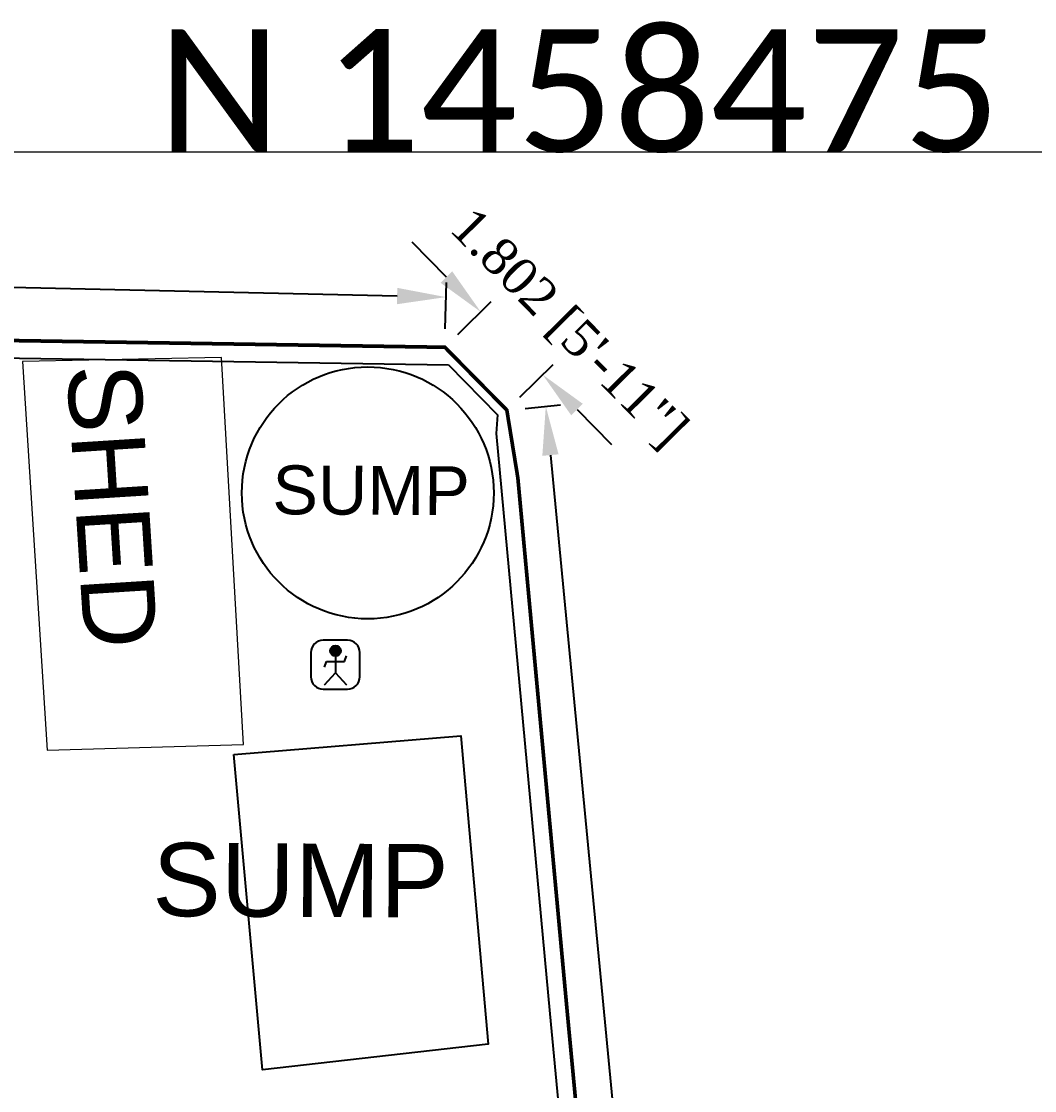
# Model space of a CAD drawing. Header units: metres. Extents: x 420822 to 421453, y 1458172 to 1458620.
# Drawn here: x 421352.53 to 421373.24, y 1458455.82 to 1458477.66 of the extents above; entities that cross this region are included whole.
import ezdxf

# ---------------------------------------------------------------- set-up
doc = ezdxf.new("R2010")
doc.units = ezdxf.units.M
doc.header["$MEASUREMENT"] = 0
doc.header["$PDMODE"] = 3
doc.header["$PDSIZE"] = 0.25
doc.linetypes.add('DOT2', pattern=[0.125, 0, -0.125])
doc.layers.get('0').update_dxf_attribs({"linetype": 'CONTINUOUS'})
doc.layers.get('Defpoints').update_dxf_attribs({"linetype": 'CONTINUOUS'})
for name, color, linetype in [('BOUNDARY', 7, 'CONTINUOUS'), ('BUILDING', 230, 'CONTINUOUS'), ('DETAIL', 7, 'CONTINUOUS'), ('DIM', 8, 'CONTINUOUS'), ('TEXT', 7, 'CONTINUOUS')]:
    doc.layers.add(name, color=color, linetype=linetype)
doc.layers.add('grid', color=5, linetype='DOT2', lineweight=20)
doc.layers.add('SHEET', color=200, linetype='CONTINUOUS', lineweight=9)
doc.styles.add('Legend', font='calibri.ttf', dxfattribs={"height": 2})
doc.styles.add('ROMANTICITALIC', font='romantic.ttf')
doc.styles.add('rs2', font='arial.ttf', dxfattribs={"height": 2})
doc.dimstyles.new('ROCKFORT', dxfattribs={"dimtxt": 0.75, "dimasz": 1, "dimexe": 0.3, "dimexo": 0.375, "dimgap": 0.1, "dimtad": 0, "dimdec": 3, "dimzin": 0, "dimdsep": 46, "dimtxsty": 'ROMANTICITALIC', "dimcen": 0.09, "dimclrd": 8, "dimclre": 8, "dimclrt": 5, "dimadec": 0, "dimazin": 0, "dimtfac": 1, "dimtdec": 3, "dimtofl": 0, "dimtmove": 1, "dimatfit": 2, "dimfxl": 1, "dimtolj": 1, "dimtzin": 0, "dimarcsym": 0})

# ---------------------------------------------------------------- blocks, each defined once
blk = doc.blocks.new('MH')
h = blk.add_hatch(color=256)
edge = h.paths.add_edge_path()
edge.add_ellipse((0.006, 0.568), major_axis=(-0.154, 0.154), ratio=1, start_angle=0, end_angle=360)
for p, q in [((0.499, 0.999), (-0.499, 0.999)), ((-0.999, 0.499), (-0.999, -0.499)), ((0.999, -0.499), (0.999, 0.499)), ((-0.445, -0.105), (-0.364, 0.127)), ((-0.364, 0.127), (0.377, 0.127)), ((0.006, 0.35), (0.006, -0.335)), ((0.377, 0.127), (0.457, 0.359)), ((-0.441, -0.823), (0.006, -0.335)), ((0.006, -0.335), (0.454, -0.823)), ((-0.499, -0.999), (0.499, -0.999))]:
    blk.add_line(p, q)
for centre, major_axis, start_param, end_param in [((-0.499, 0.499), (0.353, 0.353), 0.785398, 2.356194), ((0.499, 0.499), (-0.353, 0.353), 3.926991, 5.497787), ((0.006, 0.568), (-0.154, 0.154), 3.926991, 10.210176), ((-0.499, -0.499), (0.353, 0.353), 2.356194, 3.926991), ((0.499, -0.499), (-0.353, 0.353), 2.356194, 3.926991)]:
    blk.add_ellipse(centre, major_axis=major_axis, ratio=1, start_param=start_param, end_param=end_param)
blk = doc.blocks.new('*D31')
at = {"layer": 'Defpoints', "color": 0, "linetype": 'ByBlock', "transparency": 16777216}
for p in [(421238.458, 1458473.689), (421361.209, 1458472.029), (421361.187, 1458471.004)]:
    blk.add_point(p, dxfattribs=at)
at = {"layer": 'DIM', "color": 8, "linetype": 'ByBlock', "lineweight": -2, "transparency": 16777216}
for p, q in [((421238.466, 1458474.064), (421238.487, 1458475.014)), ((421239.48, 1458474.692), (421295.924, 1458473.457)), ((421360.209, 1458472.051), (421303.765, 1458473.286)), ((421361.195, 1458471.379), (421361.216, 1458472.329))]:
    blk.add_line(p, q, dxfattribs=at)
at = {"layer": 'DIM', "color": 8, "linetype": 'ByBlock', "transparency": 16777216}
for points in [[(421239.484, 1458474.859), (421239.477, 1458474.525), (421238.481, 1458474.714)], [(421360.213, 1458472.218), (421360.206, 1458471.884), (421361.209, 1458472.029)]]:
    blk.add_solid(points, dxfattribs=at)
at = {"layer": 'DIM', "color": 5, "linetype": 'ByBlock', "transparency": 16777216, "insert": (421299.845, 1458473.372), "char_height": 0.75, "attachment_point": 5, "rotation": 358.7469, "style": 'ROMANTICITALIC'}
blk.add_mtext('\\A1;122.758 [402\'-9"]', dxfattribs=at)
blk = doc.blocks.new('*D32')
at = {"layer": 'Defpoints', "color": 0, "linetype": 'ByBlock', "transparency": 16777216}
for p in [(421361.187, 1458471.004), (421363.185, 1458470.444), (421362.452, 1458469.721)]:
    blk.add_point(p, dxfattribs=at)
at = {"layer": 'DIM', "color": 8, "linetype": 'ByBlock', "lineweight": -2, "transparency": 16777216}
for p, q in [((421361.217, 1458472.439), (421360.515, 1458473.151)), ((421361.454, 1458471.267), (421362.133, 1458471.938)), ((421362.719, 1458469.984), (421363.398, 1458470.654)), ((421363.887, 1458469.732), (421364.589, 1458469.02))]:
    blk.add_line(p, q, dxfattribs=at)
at = {"layer": 'DIM', "color": 8, "linetype": 'ByBlock', "transparency": 16777216}
for points in [[(421361.336, 1458472.556), (421361.098, 1458472.322), (421361.919, 1458471.727)], [(421364.006, 1458469.849), (421363.768, 1458469.615), (421363.185, 1458470.444)]]:
    blk.add_solid(points, dxfattribs=at)
at = {"layer": 'DIM', "color": 5, "linetype": 'ByBlock', "transparency": 16777216, "insert": (421363.685, 1458471.36), "char_height": 0.75, "attachment_point": 5, "rotation": 314.6045, "style": 'ROMANTICITALIC'}
blk.add_mtext('\\A1;1.802 [5\'-11"]', dxfattribs=at)
blk = doc.blocks.new('*D33')
at = {"layer": 'Defpoints', "color": 0, "linetype": 'ByBlock', "transparency": 16777216}
for p in [(421362.452, 1458469.721), (421367.662, 1458415.395), (421368.459, 1458415.472)]:
    blk.add_point(p, dxfattribs=at)
at = {"layer": 'DIM', "color": 8, "linetype": 'ByBlock', "lineweight": -2, "transparency": 16777216}
for p, q in [((421362.825, 1458469.757), (421363.547, 1458469.826)), ((421363.344, 1458468.802), (421365.501, 1458446.306)), ((421368.363, 1458416.467), (421366.206, 1458438.963)), ((421368.035, 1458415.431), (421368.757, 1458415.5))]:
    blk.add_line(p, q, dxfattribs=at)
at = {"layer": 'DIM', "color": 8, "linetype": 'ByBlock', "transparency": 16777216}
for points in [[(421363.51, 1458468.818), (421363.178, 1458468.786), (421363.249, 1458469.797)], [(421368.529, 1458416.483), (421368.197, 1458416.451), (421368.459, 1458415.472)]]:
    blk.add_solid(points, dxfattribs=at)
at = {"layer": 'DIM', "color": 5, "linetype": 'ByBlock', "transparency": 16777216, "insert": (421365.854, 1458442.635), "char_height": 0.75, "attachment_point": 5, "rotation": 275.478, "style": 'ROMANTICITALIC'}
blk.add_mtext('\\A1;54.575 [179\'-1"]', dxfattribs=at)

msp = doc.modelspace()

# ---------------------------------------------------------------- linework, layer by layer
at = {"layer": 'BOUNDARY', "linetype": 'ByBlock'}
for points in [[(421257.8471, 1458472.4859), (421283.8833, 1458471.997), (421301.4886, 1458471.974), (421324.1658, 1458471.555), (421347.3338, 1458471.232), (421351.6141, 1458471.1529), (421361.1866, 1458471.0042)], [(421257.8562, 1458472.0795), (421283.88, 1458471.637), (421301.485, 1458471.614), (421324.16, 1458471.195), (421347.328, 1458470.872), (421351.608, 1458470.793), (421361.262, 1458470.6429)], [(421361.1866, 1458471.0042), (421362.4522, 1458469.7211), (421362.6775, 1458468.3372)], [(421361.262, 1458470.6429), (421362.265, 1458469.626), (421362.232, 1458469.244)], [(421362.232, 1458469.244), (421363.329, 1458457.39), (421367.302, 1458415.379), (421367.287, 1458411.158), (421366.803, 1458403.164), (421366.557, 1458391.018), (421365.72, 1458371.017), (421365.513, 1458362.834), (421365.395, 1458350.651), (421365.475, 1458342.534), (421365.526, 1458319.702), (421365.278, 1458315.217), (421364.203, 1458286.957), (421363.613, 1458274.001), (421362.275, 1458246.662), (421361.911, 1458242.222), (421357.536, 1458240.684), (421336.411, 1458240.041), (421332.206, 1458240.032), (421327.963, 1458239.87), (421315.568, 1458239.719), (421307.568, 1458239.582), (421302.906, 1458239.458)], [(421362.6775, 1458468.3372), (421363.6874, 1458457.4235), (421367.6621, 1458415.3953), (421367.647, 1458411.1465), (421367.1628, 1458403.1495), (421366.9168, 1458391.0068), (421366.0798, 1458371.0049), (421365.873, 1458362.8277), (421365.755, 1458350.651), (421365.835, 1458342.5362), (421365.886, 1458319.6925), (421365.6376, 1458315.2002), (421364.5627, 1458286.942), (421363.9726, 1458273.984), (421362.6343, 1458246.6385), (421362.2507, 1458241.9598), (421357.6027, 1458240.3259), (421336.4169, 1458239.681), (421332.2133, 1458239.672), (421327.9721, 1458239.5101), (421315.5733, 1458239.359), (421307.5759, 1458239.2221), (421302.8881, 1458239.097)]]:
    msp.add_lwpolyline(points, dxfattribs=at)
at = {"layer": 'BOUNDARY', "linetype": 'ByBlock', "const_width": 0.075}
msp.add_lwpolyline([(421351.6141, 1458471.1529), (421361.1866, 1458471.0042), (421362.4522, 1458469.7211), (421362.6775, 1458468.3372), (421363.6874, 1458457.4235), (421367.6621, 1458415.3953), (421367.647, 1458411.1465), (421367.1628, 1458403.1495), (421366.9168, 1458391.0068)], dxfattribs=at)
at = {"layer": 'BUILDING', "linetype": 'ByBlock', "elevation": 7.728}
msp.add_lwpolyline([(421356.872, 1458462.685), (421361.51, 1458463.066), (421362.072, 1458456.769), (421357.455, 1458456.246), (421356.872, 1458462.685)], dxfattribs=at)
at = {"layer": 'BUILDING', "linetype": 'ByBlock'}
msp.add_circle((421359.6095, 1458468.0297, 7.585), 2.5739, dxfattribs=at)
at = {"layer": 'grid', "color": 8, "linetype": 'ByBlock'}
msp.add_line((420825, 1458475), (421373.931, 1458475), dxfattribs=at)
at = {"layer": 'SHEET', "linetype": 'ByBlock', "elevation": 7.594}
msp.add_lwpolyline([(421353.055, 1458462.773), (421357.071, 1458462.89), (421356.618, 1458470.796), (421352.553, 1458470.714), (421353.055, 1458462.773)], dxfattribs=at)

# ---------------------------------------------------------------- block references
at = {"layer": 'DETAIL', "linetype": 'ByBlock', "xscale": 0.5, "yscale": 0.5, "zscale": 0.5}
msp.add_blockref('MH', (421358.947, 1458464.52, 7.607), dxfattribs=at)

# ---------------------------------------------------------------- texts
at = {"layer": 'grid', "linetype": 'ByBlock', "style": 'Legend'}
msp.add_text(' N 1458475 ', height=2.5, dxfattribs=at).set_placement((421354.4361, 1458475))
at = {"layer": 'TEXT', "linetype": 'ByBlock', "style": 'rs2'}
for s, height, rotation, p in [('SHED', 1.5, 273.61721, (421353.456, 1458470.6186)), ('SUMP', 1, 359.67589, (421357.6577, 1458467.5937)), ('SUMP', 1.5, 359.67589, (421355.2045, 1458459.385))]:
    msp.add_text(s, height=height, rotation=rotation, dxfattribs=at).set_placement(p)

# ---------------------------------------------------------------- dimensions: what is measured, and where the dimension line sits
at = {"layer": 'DIM', "linetype": 'ByBlock'}
for p1, p2, distance, picture, middle in [((421238.4581, 1458473.6888), (421361.1866, 1458471.0042), 1.0253, '*D31', (421299.8448, 1458473.3715)), ((421361.1866, 1458471.0042), (421362.4522, 1458469.7211), 1.0291, '*D32', (421363.6854, 1458471.3603)), ((421362.4522, 1458469.7211), (421367.6621, 1458415.3953), 0.8001, '*D33', (421365.8536, 1458442.6346))]:
    dim = msp.add_aligned_dim(p1=p1, p2=p2, distance=distance, dimstyle='ROCKFORT', dxfattribs=at)
    dim.commit()
    dim.dimension.update_dxf_attribs({"geometry": picture, "text_midpoint": middle})

doc.saveas('drawing.dxf')
